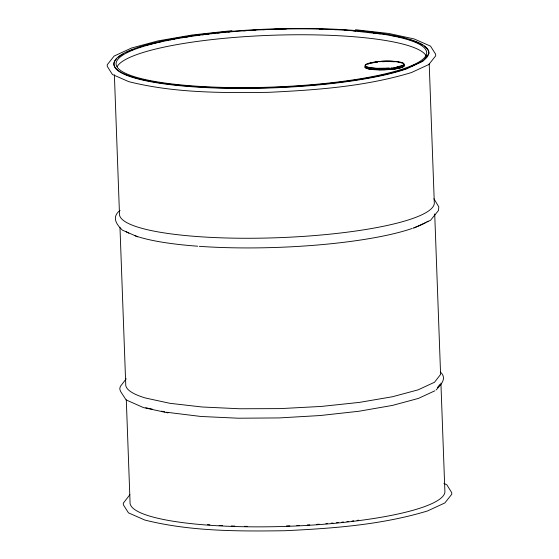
<?xml version="1.0" encoding="UTF-8"?>
<svg xmlns="http://www.w3.org/2000/svg" width="559" height="559" viewBox="0 0 559 559"><rect width="100%" height="100%" fill="white"/><g stroke="black" fill="none" stroke-linecap="round" stroke-linejoin="round"><path stroke-width="0.84" d="M120.073 210.387C111.632 216.808 115.888 224.061 122.477 230.182L137.731 236.848M126.25 378.792L120.325 386.437L119.752 388.896L120.506 391.321L126.068 399.881L143.418 407.581L167.986 412.884M129.891 494.708L123.301 503.156L123.364 504.798L128.479 512.869L144.83 520.052C190.479 531.469 237.966 531.378 284.72 530.729C332.717 528.423 381.252 524.957 427.481 510.968L444.859 502.946L451.77 494.247L451.714 492.605L446.865 484.856L443.902 483.276M434.713 213.95L440.597 374.425L434.511 382.251L418.118 389.84L392.523 396.729L359.479 402.389L321.229 406.442L280.38 408.608L239.727 408.762L202.03 406.987L169.866 403.305L145.424 398.001A157.554 29.25 -2.1 0 1 125.719 383.991L119.982 227.534M437.411 387.583L439.912 384.382M436.111 389.923C440.981 384.676 447.466 378.324 440.289 371.924M412.004 66.339L414.533 64.753M434.902 390.776L418.432 398.406L392.439 405.415L358.906 411.256L320.209 415.533L279.081 417.929L238.379 418.216L200.884 416.469L166.449 412.235M393.913 67.995L403.06 65.179L403.801 64.229L403.235 63.321C391.37 59.806 377.765 60.498 366.096 64.516L365.355 65.466L365.921 66.367L367.759 67.171L379.288 68.82L389.239 68.498L394.053 67.688A19.565 3.634 -2.1 0 0 399.776 62.021A19.565 3.634 -2.1 0 0 369.82 62.978A19.565 3.634 -2.1 0 0 374.502 68.317L389.225 68.149M413.919 227.974L430.521 220.288L438.438 210.568L438.801 206.844L433.931 198.766M371.239 63.097L368.108 63.936L368.101 63.586M372.042 62.957L373.657 62.678M231.943 30.661L192.303 34.972L158.043 40.891L131.519 48.032L114.141 56.054L107.23 64.753L107.286 66.395L112.401 74.466L128.759 81.649C174.408 93.067 221.888 92.976 268.641 92.326C316.639 90.02 365.181 86.554 411.41 72.565L428.788 64.544L435.699 55.844L435.636 54.202L430.521 46.131L414.17 38.948L388.826 33.477L355.489 29.725M376.053 62.315L377.611 62.147M389.274 69.47L393.166 69.05M382.44 61.749L384.927 61.609M384.236 68.491L389.309 68.205M389.434 69.582L379.142 69.917M390.664 61.609L394.5 61.783L394.486 61.427M374.719 69.582L379.323 69.791M353.344 30.787L355.81 31.066M358.27 31.339L360.737 31.618M368.325 32.471L370.051 32.667M373.489 33.051L375.215 33.247M378.66 33.638L380.379 33.826M145.78 407.77L152.39 409.195M161.488 411.158L164.793 411.878M429.207 63.866L434.322 203.42A157.554 29.25 -2.1 0 1 274.12 237.841A157.554 29.25 -2.1 0 1 119.465 213.538L114.385 74.85M440.911 383.097L444.908 491.997A157.554 29.25 -2.1 0 1 284.706 526.424A157.554 29.25 -2.1 0 1 130.051 502.115L126.299 399.832M401.397 62.517L401.411 62.867M398.413 61.874L398.427 62.224M397.931 66.947L397.945 67.297M391.684 67.946L391.733 69.267M384.243 68.429L384.25 68.778M379.931 61.539L379.945 61.888M376.976 68.366L376.99 68.715M376.843 68.422L376.892 69.742M375.257 62.049L375.271 62.398M374.67 68.261L374.684 68.61M370.743 67.821L370.757 68.17M428.047 221.21A157.554 29.25 -2.1 0 1 426.88 221.951M425.609 222.685A157.554 29.25 -2.1 0 1 413.192 228.086M412.2 228.435A157.554 29.25 -2.1 0 1 199.339 246.33M197.725 246.212A157.554 29.25 -2.1 0 1 140.211 237.4M139.526 237.198A157.554 29.25 -2.1 0 1 134.614 235.577M128.836 233.159A157.554 29.25 -2.1 0 1 126.159 231.719M116.852 58.527A157.554 29.25 -2.1 0 0 214.936 87.98A157.554 29.25 -2.1 0 0 406.351 68.96L422.751 61.371L428.83 53.594A157.554 29.25 -2.1 0 0 424.183 46.166M118.319 57.228A157.554 29.25 -2.1 0 1 123.043 54.104M126.627 52.273A157.554 29.25 -2.1 0 1 132.602 49.751M138.534 47.655A157.554 29.25 -2.1 0 1 140.707 46.956M146.144 45.349A157.554 29.25 -2.1 0 1 148.61 44.678M150.301 44.231A157.554 29.25 -2.1 0 1 152.907 43.574M154.675 43.141A157.554 29.25 -2.1 0 1 157.393 42.498M159.231 42.079A157.554 29.25 -2.1 0 1 162.047 41.464M166.666 40.507A157.554 29.25 -2.1 0 1 168.252 40.192M169.859 39.878A157.554 29.25 -2.1 0 1 171.487 39.57M173.136 39.263A157.554 29.25 -2.1 0 1 174.806 38.955M182.527 37.635A157.554 29.25 -2.1 0 1 184.288 37.355M186.063 37.076A157.554 29.25 -2.1 0 1 187.845 36.803M189.641 36.531A157.554 29.25 -2.1 0 1 191.451 36.265M197.481 35.427A157.554 29.25 -2.1 0 1 199.095 35.21M202.365 34.791A157.554 29.25 -2.1 0 1 204.014 34.581M207.354 34.183A157.554 29.25 -2.1 0 1 209.038 33.98M212.434 33.596A157.554 29.25 -2.1 0 1 214.153 33.414M217.598 33.051A157.554 29.25 -2.1 0 1 219.331 32.869M222.81 32.534A157.554 29.25 -2.1 0 1 224.564 32.366M228.065 32.045A157.554 29.25 -2.1 0 1 229.826 31.891M233.341 31.597A157.554 29.25 -2.1 0 1 236.723 31.325M243.584 30.829A157.554 29.25 -2.1 0 1 246.184 30.654M253.164 30.221A157.554 29.25 -2.1 0 1 255.798 30.081M262.821 29.732A157.554 29.25 -2.1 0 1 266.329 29.578M274.176 29.285A157.554 29.25 -2.1 0 1 286.397 28.984M319.273 29.075A157.554 29.25 -2.1 0 1 322.822 29.166M332.479 29.508A157.554 29.25 -2.1 0 1 335.938 29.669M344.393 30.13A157.554 29.25 -2.1 0 1 347.684 30.347M390.406 35.273A157.554 29.25 -2.1 0 1 396.701 36.489M398.413 36.859A157.554 29.25 -2.1 0 1 401.704 37.607M403.284 37.991A157.554 29.25 -2.1 0 1 406.302 38.781M409.125 39.591A157.554 29.25 -2.1 0 1 419.075 43.274M420.529 43.979A157.554 29.25 -2.1 0 1 422.492 45.069M358.696 520.184A155.381 28.851 -2.1 0 1 357.054 520.401M353.728 520.82A155.381 28.851 -2.1 0 1 352.051 521.023M348.662 521.421A155.381 28.851 -2.1 0 1 346.95 521.617M343.499 521.994A155.381 28.851 -2.1 0 1 341.759 522.183M338.265 522.539A155.381 28.851 -2.1 0 1 336.511 522.714M332.989 523.042A155.381 28.851 -2.1 0 1 331.221 523.203M327.679 523.517A155.381 28.851 -2.1 0 1 325.904 523.664M319.154 524.195A155.381 28.851 -2.1 0 1 316.618 524.377M309.77 524.838A155.381 28.851 -2.1 0 1 307.191 524.992M299.4 525.418A155.381 28.851 -2.1 0 1 296.808 525.544M289.89 525.837A155.381 28.851 -2.1 0 1 286.453 525.956M247.183 526.361A155.381 28.851 -2.1 0 1 244.646 526.319M234.801 526.075A155.381 28.851 -2.1 0 1 231.244 525.956M222.496 525.572A155.381 28.851 -2.1 0 1 219.065 525.39M209.898 524.81A155.381 28.851 -2.1 0 1 207.48 524.628M404.178 65.536A19.565 3.634 -2.1 0 1 394.102 69.009M374.551 69.637A19.565 3.634 -2.1 0 1 365.076 66.794M117.166 66.591A155.381 28.851 -2.1 0 1 272.981 35.224A155.381 28.851 -2.1 0 1 426.3 56.159M403.926 64.592A19.907 3.696 -2.1 0 1 394.27 69.057L384.285 69.812L374.376 69.7A19.907 3.696 -2.1 0 1 364.741 66.807M403.85 65.55A19.244 3.571 -2.1 0 1 393.948 68.967M373.88 69.512A19.244 3.571 -2.1 0 1 365.404 66.787M422.73 60.959L406.337 68.547A157.554 29.25 -2.1 0 1 140.84 79.231A157.554 29.25 -2.1 0 1 246.785 30.207A157.554 29.25 -2.1 0 1 422.73 60.959M383.104 34.239L351.387 30.668A155.381 28.851 -2.1 0 0 116.957 60.693A155.381 28.851 -2.1 0 0 321.914 83.752A155.381 28.851 -2.1 0 0 383.104 34.239"/></g></svg>
